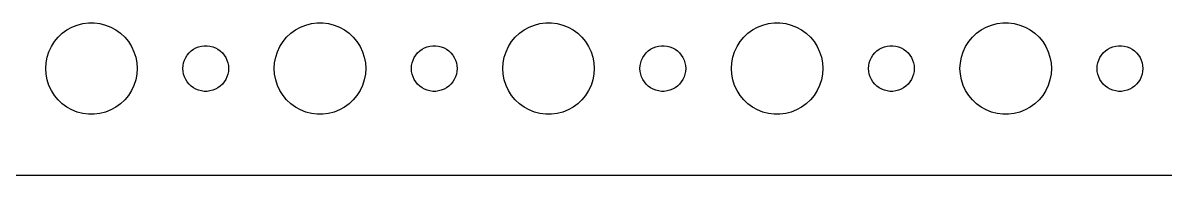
# Model space of a CAD drawing. Header units: metres. Extents: x -142 to 142, y -112 to 112.
# Drawn here: x -4.5 to 70.5, y -112 to -102 of the extents above; entities that cross this region are included whole.
import ezdxf

# ---------------------------------------------------------------- set-up
doc = ezdxf.new("R2010")
doc.units = ezdxf.units.M

msp = doc.modelspace()

# ---------------------------------------------------------------- linework, layer by layer
for p, q in [((-2.1869, -102.946), (-1.91226, -102.688)), ((-1.91226, -102.688), (-1.60747, -102.467)), ((-1.60747, -102.467), (-1.27733, -102.286)), ((-1.27733, -102.286), (-0.92705, -102.147)), ((-0.92705, -102.147), (-0.56213, -102.053)), ((-0.56213, -102.053), (-0.18837, -102.006)), ((-0.18837, -102.006), (0.18837, -102.006)), ((0.18837, -102.006), (0.56213, -102.053)), ((0.56213, -102.053), (0.92705, -102.147)), ((0.92705, -102.147), (1.27733, -102.286)), ((1.27733, -102.286), (1.60747, -102.467)), ((1.60747, -102.467), (1.91226, -102.688)), ((1.91226, -102.688), (2.1869, -102.946)), ((12.8131, -102.946), (13.0877, -102.688)), ((13.0877, -102.688), (13.3925, -102.467)), ((13.3925, -102.467), (13.7227, -102.286)), ((13.7227, -102.286), (14.0729, -102.147)), ((14.0729, -102.147), (14.4379, -102.053)), ((14.4379, -102.053), (14.8116, -102.006)), ((14.8116, -102.006), (15.1884, -102.006)), ((15.1884, -102.006), (15.5621, -102.053)), ((15.5621, -102.053), (15.927, -102.147)), ((15.927, -102.147), (16.2773, -102.286)), ((16.2773, -102.286), (16.6075, -102.467)), ((16.6075, -102.467), (16.9123, -102.688)), ((16.9123, -102.688), (17.1869, -102.946)), ((27.8131, -102.946), (28.0877, -102.688)), ((28.0877, -102.688), (28.3925, -102.467)), ((28.3925, -102.467), (28.7227, -102.286)), ((28.7227, -102.286), (29.0729, -102.147)), ((29.0729, -102.147), (29.4379, -102.053)), ((29.4379, -102.053), (29.8116, -102.006)), ((29.8116, -102.006), (30.1884, -102.006)), ((30.1884, -102.006), (30.5621, -102.053)), ((30.5621, -102.053), (30.927, -102.147)), ((30.927, -102.147), (31.2773, -102.286)), ((31.2773, -102.286), (31.6075, -102.467)), ((31.6075, -102.467), (31.9123, -102.688)), ((31.9123, -102.688), (32.1869, -102.946)), ((42.8131, -102.946), (43.0877, -102.688)), ((43.0877, -102.688), (43.3925, -102.467)), ((43.3925, -102.467), (43.7227, -102.286)), ((43.7227, -102.286), (44.0729, -102.147)), ((44.0729, -102.147), (44.4379, -102.053)), ((44.4379, -102.053), (44.8116, -102.006)), ((44.8116, -102.006), (45.1884, -102.006)), ((45.1884, -102.006), (45.5621, -102.053)), ((45.5621, -102.053), (45.927, -102.147)), ((45.927, -102.147), (46.2773, -102.286)), ((46.2773, -102.286), (46.6075, -102.467)), ((46.6075, -102.467), (46.9123, -102.688)), ((46.9123, -102.688), (47.1869, -102.946)), ((57.8131, -102.946), (58.0877, -102.688)), ((58.0877, -102.688), (58.3925, -102.467)), ((58.3925, -102.467), (58.7227, -102.286)), ((58.7227, -102.286), (59.0729, -102.147)), ((59.0729, -102.147), (59.4379, -102.053)), ((59.4379, -102.053), (59.8116, -102.006)), ((59.8116, -102.006), (60.1884, -102.006)), ((60.1884, -102.006), (60.5621, -102.053)), ((60.5621, -102.053), (60.927, -102.147)), ((60.927, -102.147), (61.2773, -102.286)), ((61.2773, -102.286), (61.6075, -102.467)), ((61.6075, -102.467), (61.9123, -102.688)), ((61.9123, -102.688), (62.1869, -102.946)), ((-2.62891, -103.555), (-2.42705, -103.237)), ((-2.42705, -103.237), (-2.1869, -102.946)), ((2.1869, -102.946), (2.42705, -103.237)), ((2.42705, -103.237), (2.62891, -103.555)), ((12.3711, -103.555), (12.5729, -103.237)), ((12.5729, -103.237), (12.8131, -102.946)), ((17.1869, -102.946), (17.427, -103.237)), ((17.427, -103.237), (17.6289, -103.555)), ((27.3711, -103.555), (27.5729, -103.237)), ((27.5729, -103.237), (27.8131, -102.946)), ((32.1869, -102.946), (32.427, -103.237)), ((32.427, -103.237), (32.6289, -103.555)), ((42.3711, -103.555), (42.5729, -103.237)), ((42.5729, -103.237), (42.8131, -102.946)), ((47.1869, -102.946), (47.427, -103.237)), ((47.427, -103.237), (47.6289, -103.555)), ((57.3711, -103.555), (57.5729, -103.237)), ((57.5729, -103.237), (57.8131, -102.946)), ((62.1869, -102.946), (62.427, -103.237)), ((62.427, -103.237), (62.6289, -103.555)), ((-2.90575, -104.254), (-2.78932, -103.896)), ((-2.78932, -103.896), (-2.62891, -103.555)), ((2.62891, -103.555), (2.78932, -103.896)), ((2.78932, -103.896), (2.90575, -104.254)), ((6.18553, -104.277), (6.28647, -104.118)), ((6.28647, -104.118), (6.40654, -103.973)), ((6.40654, -103.973), (6.54385, -103.844)), ((6.54385, -103.844), (6.69626, -103.734)), ((6.69626, -103.734), (6.86133, -103.643)), ((6.86133, -103.643), (7.03647, -103.573)), ((7.03647, -103.573), (7.21892, -103.527)), ((7.21892, -103.527), (7.40581, -103.503)), ((7.40581, -103.503), (7.59418, -103.503)), ((7.59418, -103.503), (7.78107, -103.527)), ((7.78107, -103.527), (7.96352, -103.573)), ((7.96352, -103.573), (8.13866, -103.643)), ((8.13866, -103.643), (8.30373, -103.734)), ((8.30373, -103.734), (8.45613, -103.844)), ((8.45613, -103.844), (8.59344, -103.973)), ((8.59344, -103.973), (8.71352, -104.118)), ((8.71352, -104.118), (8.81445, -104.277)), ((12.0942, -104.254), (12.2107, -103.896)), ((12.2107, -103.896), (12.3711, -103.555)), ((17.6289, -103.555), (17.7893, -103.896)), ((17.7893, -103.896), (17.9057, -104.254)), ((21.1855, -104.277), (21.2865, -104.118)), ((21.2865, -104.118), (21.4065, -103.973)), ((21.4065, -103.973), (21.5439, -103.844)), ((21.5439, -103.844), (21.6963, -103.734)), ((21.6963, -103.734), (21.8613, -103.643)), ((21.8613, -103.643), (22.0365, -103.573)), ((22.0365, -103.573), (22.2189, -103.527)), ((22.2189, -103.527), (22.4058, -103.503)), ((22.4058, -103.503), (22.5942, -103.503)), ((22.5942, -103.503), (22.7811, -103.527)), ((22.7811, -103.527), (22.9635, -103.573)), ((22.9635, -103.573), (23.1387, -103.643)), ((23.1387, -103.643), (23.3037, -103.734)), ((23.3037, -103.734), (23.4561, -103.844)), ((23.4561, -103.844), (23.5934, -103.973)), ((23.5934, -103.973), (23.7135, -104.118)), ((23.7135, -104.118), (23.8145, -104.277)), ((27.0942, -104.254), (27.2107, -103.896)), ((27.2107, -103.896), (27.3711, -103.555)), ((32.6289, -103.555), (32.7893, -103.896)), ((32.7893, -103.896), (32.9057, -104.254)), ((36.1855, -104.277), (36.2865, -104.118)), ((36.2865, -104.118), (36.4065, -103.973)), ((36.4065, -103.973), (36.5439, -103.844)), ((36.5439, -103.844), (36.6963, -103.734)), ((36.6963, -103.734), (36.8613, -103.643)), ((36.8613, -103.643), (37.0365, -103.573)), ((37.0365, -103.573), (37.2189, -103.527)), ((37.2189, -103.527), (37.4058, -103.503)), ((37.4058, -103.503), (37.5942, -103.503)), ((37.5942, -103.503), (37.7811, -103.527)), ((37.7811, -103.527), (37.9635, -103.573)), ((37.9635, -103.573), (38.1387, -103.643)), ((38.1387, -103.643), (38.3037, -103.734)), ((38.3037, -103.734), (38.4561, -103.844)), ((38.4561, -103.844), (38.5934, -103.973)), ((38.5934, -103.973), (38.7135, -104.118)), ((38.7135, -104.118), (38.8145, -104.277)), ((42.0942, -104.254), (42.2107, -103.896)), ((42.2107, -103.896), (42.3711, -103.555)), ((47.6289, -103.555), (47.7893, -103.896)), ((47.7893, -103.896), (47.9057, -104.254)), ((51.1855, -104.277), (51.2865, -104.118)), ((51.2865, -104.118), (51.4065, -103.973)), ((51.4065, -103.973), (51.5439, -103.844)), ((51.5439, -103.844), (51.6963, -103.734)), ((51.6963, -103.734), (51.8613, -103.643)), ((51.8613, -103.643), (52.0365, -103.573)), ((52.0365, -103.573), (52.2189, -103.527)), ((52.2189, -103.527), (52.4058, -103.503)), ((52.4058, -103.503), (52.5942, -103.503)), ((52.5942, -103.503), (52.7811, -103.527)), ((52.7811, -103.527), (52.9635, -103.573)), ((52.9635, -103.573), (53.1387, -103.643)), ((53.1387, -103.643), (53.3037, -103.734)), ((53.3037, -103.734), (53.4561, -103.844)), ((53.4561, -103.844), (53.5934, -103.973)), ((53.5934, -103.973), (53.7135, -104.118)), ((53.7135, -104.118), (53.8145, -104.277)), ((57.0942, -104.254), (57.2107, -103.896)), ((57.2107, -103.896), (57.3711, -103.555)), ((62.6289, -103.555), (62.7893, -103.896)), ((62.7893, -103.896), (62.9057, -104.254)), ((66.1855, -104.277), (66.2865, -104.118)), ((66.2865, -104.118), (66.4065, -103.973)), ((66.4065, -103.973), (66.5439, -103.844)), ((66.5439, -103.844), (66.6963, -103.734)), ((66.6963, -103.734), (66.8613, -103.643)), ((66.8613, -103.643), (67.0365, -103.573)), ((67.0365, -103.573), (67.2189, -103.527)), ((67.2189, -103.527), (67.4058, -103.503)), ((67.4058, -103.503), (67.5942, -103.503)), ((67.5942, -103.503), (67.7811, -103.527)), ((67.7811, -103.527), (67.9635, -103.573)), ((67.9635, -103.573), (68.1387, -103.643)), ((68.1387, -103.643), (68.3037, -103.734)), ((68.3037, -103.734), (68.4561, -103.844)), ((68.4561, -103.844), (68.5934, -103.973)), ((68.5934, -103.973), (68.7135, -104.118)), ((68.7135, -104.118), (68.8145, -104.277)), ((-3, -105), (-2.97633, -104.624)), ((-2.97633, -104.624), (-2.90575, -104.254)), ((2.90575, -104.254), (2.97633, -104.624)), ((2.97633, -104.624), (3, -105)), ((6, -105), (6.01183, -104.812)), ((6.01183, -104.812), (6.04712, -104.627)), ((6.04712, -104.627), (6.10533, -104.448)), ((6.10533, -104.448), (6.18553, -104.277)), ((8.81445, -104.277), (8.89465, -104.448)), ((8.89465, -104.448), (8.95287, -104.627)), ((8.95287, -104.627), (8.98816, -104.812)), ((8.98816, -104.812), (9, -105)), ((12, -105), (12.0237, -104.624)), ((12.0237, -104.624), (12.0942, -104.254)), ((17.9057, -104.254), (17.9763, -104.624)), ((17.9763, -104.624), (18, -105)), ((21, -105), (21.0118, -104.812)), ((21.0118, -104.812), (21.0471, -104.627)), ((21.0471, -104.627), (21.1053, -104.448)), ((21.1053, -104.448), (21.1855, -104.277)), ((23.8145, -104.277), (23.8947, -104.448)), ((23.8947, -104.448), (23.9529, -104.627)), ((23.9529, -104.627), (23.9882, -104.812)), ((23.9882, -104.812), (24, -105)), ((27, -105), (27.0237, -104.624)), ((27.0237, -104.624), (27.0942, -104.254)), ((32.9057, -104.254), (32.9763, -104.624)), ((32.9763, -104.624), (33, -105)), ((36, -105), (36.0118, -104.812)), ((36.0118, -104.812), (36.0471, -104.627)), ((36.0471, -104.627), (36.1053, -104.448)), ((36.1053, -104.448), (36.1855, -104.277)), ((38.8145, -104.277), (38.8947, -104.448)), ((38.8947, -104.448), (38.9529, -104.627)), ((38.9529, -104.627), (38.9882, -104.812)), ((38.9882, -104.812), (39, -105)), ((42, -105), (42.0237, -104.624)), ((42.0237, -104.624), (42.0942, -104.254)), ((47.9057, -104.254), (47.9763, -104.624)), ((47.9763, -104.624), (48, -105)), ((51, -105), (51.0118, -104.812)), ((51.0118, -104.812), (51.0471, -104.627)), ((51.0471, -104.627), (51.1053, -104.448)), ((51.1053, -104.448), (51.1855, -104.277)), ((53.8145, -104.277), (53.8947, -104.448)), ((53.8947, -104.448), (53.9529, -104.627)), ((53.9529, -104.627), (53.9882, -104.812)), ((53.9882, -104.812), (54, -105)), ((57, -105), (57.0237, -104.624)), ((57.0237, -104.624), (57.0942, -104.254)), ((62.9057, -104.254), (62.9763, -104.624)), ((62.9763, -104.624), (63, -105)), ((66, -105), (66.0118, -104.812)), ((66.0118, -104.812), (66.0471, -104.627)), ((66.0471, -104.627), (66.1053, -104.448)), ((66.1053, -104.448), (66.1855, -104.277)), ((68.8145, -104.277), (68.8947, -104.448)), ((68.8947, -104.448), (68.9529, -104.627)), ((68.9529, -104.627), (68.9882, -104.812)), ((68.9882, -104.812), (69, -105)), ((-2.97633, -105.376), (-3, -105)), ((-2.90575, -105.746), (-2.97633, -105.376)), ((2.97633, -105.376), (2.90575, -105.746)), ((3, -105), (2.97633, -105.376)), ((6.01183, -105.188), (6, -105)), ((6.04712, -105.373), (6.01183, -105.188)), ((6.10533, -105.552), (6.04712, -105.373)), ((6.18553, -105.723), (6.10533, -105.552)), ((8.89465, -105.552), (8.81445, -105.723)), ((8.95287, -105.373), (8.89465, -105.552)), ((8.98816, -105.188), (8.95287, -105.373)), ((9, -105), (8.98816, -105.188)), ((12.0237, -105.376), (12, -105)), ((12.0942, -105.746), (12.0237, -105.376)), ((17.9763, -105.376), (17.9057, -105.746)), ((18, -105), (17.9763, -105.376)), ((21.0118, -105.188), (21, -105)), ((21.0471, -105.373), (21.0118, -105.188)), ((21.1053, -105.552), (21.0471, -105.373)), ((21.1855, -105.723), (21.1053, -105.552)), ((23.8947, -105.552), (23.8145, -105.723)), ((23.9529, -105.373), (23.8947, -105.552)), ((23.9882, -105.188), (23.9529, -105.373)), ((24, -105), (23.9882, -105.188)), ((27.0237, -105.376), (27, -105)), ((27.0942, -105.746), (27.0237, -105.376)), ((32.9763, -105.376), (32.9057, -105.746)), ((33, -105), (32.9763, -105.376)), ((36.0118, -105.188), (36, -105)), ((36.0471, -105.373), (36.0118, -105.188)), ((36.1053, -105.552), (36.0471, -105.373)), ((36.1855, -105.723), (36.1053, -105.552)), ((38.8947, -105.552), (38.8145, -105.723)), ((38.9529, -105.373), (38.8947, -105.552)), ((38.9882, -105.188), (38.9529, -105.373)), ((39, -105), (38.9882, -105.188)), ((42.0237, -105.376), (42, -105)), ((42.0942, -105.746), (42.0237, -105.376)), ((47.9763, -105.376), (47.9057, -105.746)), ((48, -105), (47.9763, -105.376)), ((51.0118, -105.188), (51, -105)), ((51.0471, -105.373), (51.0118, -105.188)), ((51.1053, -105.552), (51.0471, -105.373)), ((51.1855, -105.723), (51.1053, -105.552)), ((53.8947, -105.552), (53.8145, -105.723)), ((53.9529, -105.373), (53.8947, -105.552)), ((53.9882, -105.188), (53.9529, -105.373)), ((54, -105), (53.9882, -105.188)), ((57.0237, -105.376), (57, -105)), ((57.0942, -105.746), (57.0237, -105.376)), ((62.9763, -105.376), (62.9057, -105.746)), ((63, -105), (62.9763, -105.376)), ((66.0118, -105.188), (66, -105)), ((66.0471, -105.373), (66.0118, -105.188)), ((66.1053, -105.552), (66.0471, -105.373)), ((66.1855, -105.723), (66.1053, -105.552)), ((68.8947, -105.552), (68.8145, -105.723)), ((68.9529, -105.373), (68.8947, -105.552)), ((68.9882, -105.188), (68.9529, -105.373)), ((69, -105), (68.9882, -105.188)), ((-2.78932, -106.104), (-2.90575, -105.746)), ((-2.62891, -106.445), (-2.78932, -106.104)), ((-2.42705, -106.763), (-2.62891, -106.445)), ((2.62891, -106.445), (2.42705, -106.763)), ((2.78932, -106.104), (2.62891, -106.445)), ((2.90575, -105.746), (2.78932, -106.104)), ((6.28647, -105.882), (6.18553, -105.723)), ((6.40654, -106.027), (6.28647, -105.882)), ((6.54385, -106.156), (6.40654, -106.027)), ((6.69626, -106.266), (6.54385, -106.156)), ((6.86133, -106.357), (6.69626, -106.266)), ((7.03647, -106.427), (6.86133, -106.357)), ((7.21892, -106.473), (7.03647, -106.427)), ((7.96352, -106.427), (7.78107, -106.473)), ((8.13866, -106.357), (7.96352, -106.427)), ((8.30373, -106.266), (8.13866, -106.357)), ((8.45613, -106.156), (8.30373, -106.266)), ((8.59344, -106.027), (8.45613, -106.156)), ((8.71352, -105.882), (8.59344, -106.027)), ((8.81445, -105.723), (8.71352, -105.882)), ((12.2107, -106.104), (12.0942, -105.746)), ((12.3711, -106.445), (12.2107, -106.104)), ((12.5729, -106.763), (12.3711, -106.445)), ((17.6289, -106.445), (17.427, -106.763)), ((17.7893, -106.104), (17.6289, -106.445)), ((17.9057, -105.746), (17.7893, -106.104)), ((21.2865, -105.882), (21.1855, -105.723)), ((21.4065, -106.027), (21.2865, -105.882)), ((21.5439, -106.156), (21.4065, -106.027)), ((21.6963, -106.266), (21.5439, -106.156)), ((21.8613, -106.357), (21.6963, -106.266)), ((22.0365, -106.427), (21.8613, -106.357)), ((22.2189, -106.473), (22.0365, -106.427)), ((22.9635, -106.427), (22.7811, -106.473)), ((23.1387, -106.357), (22.9635, -106.427)), ((23.3037, -106.266), (23.1387, -106.357)), ((23.4561, -106.156), (23.3037, -106.266)), ((23.5934, -106.027), (23.4561, -106.156)), ((23.7135, -105.882), (23.5934, -106.027)), ((23.8145, -105.723), (23.7135, -105.882)), ((27.2107, -106.104), (27.0942, -105.746)), ((27.3711, -106.445), (27.2107, -106.104)), ((27.5729, -106.763), (27.3711, -106.445)), ((32.6289, -106.445), (32.427, -106.763)), ((32.7893, -106.104), (32.6289, -106.445)), ((32.9057, -105.746), (32.7893, -106.104)), ((36.2865, -105.882), (36.1855, -105.723)), ((36.4065, -106.027), (36.2865, -105.882)), ((36.5439, -106.156), (36.4065, -106.027)), ((36.6963, -106.266), (36.5439, -106.156)), ((36.8613, -106.357), (36.6963, -106.266)), ((37.0365, -106.427), (36.8613, -106.357)), ((37.2189, -106.473), (37.0365, -106.427)), ((37.9635, -106.427), (37.7811, -106.473)), ((38.1387, -106.357), (37.9635, -106.427)), ((38.3037, -106.266), (38.1387, -106.357)), ((38.4561, -106.156), (38.3037, -106.266)), ((38.5934, -106.027), (38.4561, -106.156)), ((38.7135, -105.882), (38.5934, -106.027)), ((38.8145, -105.723), (38.7135, -105.882)), ((42.2107, -106.104), (42.0942, -105.746)), ((42.3711, -106.445), (42.2107, -106.104)), ((42.5729, -106.763), (42.3711, -106.445)), ((47.6289, -106.445), (47.427, -106.763)), ((47.7893, -106.104), (47.6289, -106.445)), ((47.9057, -105.746), (47.7893, -106.104)), ((51.2865, -105.882), (51.1855, -105.723)), ((51.4065, -106.027), (51.2865, -105.882)), ((51.5439, -106.156), (51.4065, -106.027)), ((51.6963, -106.266), (51.5439, -106.156)), ((51.8613, -106.357), (51.6963, -106.266)), ((52.0365, -106.427), (51.8613, -106.357)), ((52.2189, -106.473), (52.0365, -106.427)), ((52.9635, -106.427), (52.7811, -106.473)), ((53.1387, -106.357), (52.9635, -106.427)), ((53.3037, -106.266), (53.1387, -106.357)), ((53.4561, -106.156), (53.3037, -106.266)), ((53.5934, -106.027), (53.4561, -106.156)), ((53.7135, -105.882), (53.5934, -106.027)), ((53.8145, -105.723), (53.7135, -105.882)), ((57.2107, -106.104), (57.0942, -105.746)), ((57.3711, -106.445), (57.2107, -106.104)), ((57.5729, -106.763), (57.3711, -106.445)), ((62.6289, -106.445), (62.427, -106.763)), ((62.7893, -106.104), (62.6289, -106.445)), ((62.9057, -105.746), (62.7893, -106.104)), ((66.2865, -105.882), (66.1855, -105.723)), ((66.4065, -106.027), (66.2865, -105.882)), ((66.5439, -106.156), (66.4065, -106.027)), ((66.6963, -106.266), (66.5439, -106.156)), ((66.8613, -106.357), (66.6963, -106.266)), ((67.0365, -106.427), (66.8613, -106.357)), ((67.2189, -106.473), (67.0365, -106.427)), ((67.9635, -106.427), (67.7811, -106.473)), ((68.1387, -106.357), (67.9635, -106.427)), ((68.3037, -106.266), (68.1387, -106.357)), ((68.4561, -106.156), (68.3037, -106.266)), ((68.5934, -106.027), (68.4561, -106.156)), ((68.7135, -105.882), (68.5934, -106.027)), ((68.8145, -105.723), (68.7135, -105.882)), ((-2.1869, -107.054), (-2.42705, -106.763)), ((-1.91226, -107.312), (-2.1869, -107.054)), ((2.1869, -107.054), (1.91226, -107.312)), ((2.42705, -106.763), (2.1869, -107.054)), ((7.40581, -106.497), (7.21892, -106.473)), ((7.59418, -106.497), (7.40581, -106.497)), ((7.78107, -106.473), (7.59418, -106.497)), ((12.8131, -107.054), (12.5729, -106.763)), ((13.0877, -107.312), (12.8131, -107.054)), ((17.1869, -107.054), (16.9123, -107.312)), ((17.427, -106.763), (17.1869, -107.054)), ((22.4058, -106.497), (22.2189, -106.473)), ((22.5942, -106.497), (22.4058, -106.497)), ((22.7811, -106.473), (22.5942, -106.497)), ((27.8131, -107.054), (27.5729, -106.763)), ((28.0877, -107.312), (27.8131, -107.054)), ((32.1869, -107.054), (31.9123, -107.312)), ((32.427, -106.763), (32.1869, -107.054)), ((37.4058, -106.497), (37.2189, -106.473)), ((37.5942, -106.497), (37.4058, -106.497)), ((37.7811, -106.473), (37.5942, -106.497)), ((42.8131, -107.054), (42.5729, -106.763)), ((43.0877, -107.312), (42.8131, -107.054)), ((47.1869, -107.054), (46.9123, -107.312)), ((47.427, -106.763), (47.1869, -107.054)), ((52.4058, -106.497), (52.2189, -106.473)), ((52.5942, -106.497), (52.4058, -106.497)), ((52.7811, -106.473), (52.5942, -106.497)), ((57.8131, -107.054), (57.5729, -106.763)), ((58.0877, -107.312), (57.8131, -107.054)), ((62.1869, -107.054), (61.9123, -107.312)), ((62.427, -106.763), (62.1869, -107.054)), ((67.4058, -106.497), (67.2189, -106.473)), ((67.5942, -106.497), (67.4058, -106.497)), ((67.7811, -106.473), (67.5942, -106.497)), ((-1.60747, -107.533), (-1.91226, -107.312)), ((-1.27733, -107.714), (-1.60747, -107.533)), ((-0.92705, -107.853), (-1.27733, -107.714)), ((-0.56213, -107.947), (-0.92705, -107.853)), ((-0.18837, -107.994), (-0.56213, -107.947)), ((0.56213, -107.947), (0.18837, -107.994)), ((0.92705, -107.853), (0.56213, -107.947)), ((1.27733, -107.714), (0.92705, -107.853)), ((1.60747, -107.533), (1.27733, -107.714)), ((1.91226, -107.312), (1.60747, -107.533)), ((13.3925, -107.533), (13.0877, -107.312)), ((13.7227, -107.714), (13.3925, -107.533)), ((14.0729, -107.853), (13.7227, -107.714)), ((14.4379, -107.947), (14.0729, -107.853)), ((14.8116, -107.994), (14.4379, -107.947)), ((15.5621, -107.947), (15.1884, -107.994)), ((15.927, -107.853), (15.5621, -107.947)), ((16.2773, -107.714), (15.927, -107.853)), ((16.6075, -107.533), (16.2773, -107.714)), ((16.9123, -107.312), (16.6075, -107.533)), ((28.3925, -107.533), (28.0877, -107.312)), ((28.7227, -107.714), (28.3925, -107.533)), ((29.0729, -107.853), (28.7227, -107.714)), ((29.4379, -107.947), (29.0729, -107.853)), ((29.8116, -107.994), (29.4379, -107.947)), ((30.5621, -107.947), (30.1884, -107.994)), ((30.927, -107.853), (30.5621, -107.947)), ((31.2773, -107.714), (30.927, -107.853)), ((31.6075, -107.533), (31.2773, -107.714)), ((31.9123, -107.312), (31.6075, -107.533)), ((43.3925, -107.533), (43.0877, -107.312)), ((43.7227, -107.714), (43.3925, -107.533)), ((44.0729, -107.853), (43.7227, -107.714)), ((44.4379, -107.947), (44.0729, -107.853)), ((44.8116, -107.994), (44.4379, -107.947)), ((45.5621, -107.947), (45.1884, -107.994)), ((45.927, -107.853), (45.5621, -107.947)), ((46.2773, -107.714), (45.927, -107.853)), ((46.6075, -107.533), (46.2773, -107.714)), ((46.9123, -107.312), (46.6075, -107.533)), ((58.3925, -107.533), (58.0877, -107.312)), ((58.7227, -107.714), (58.3925, -107.533)), ((59.0729, -107.853), (58.7227, -107.714)), ((59.4379, -107.947), (59.0729, -107.853)), ((59.8116, -107.994), (59.4379, -107.947)), ((60.5621, -107.947), (60.1884, -107.994)), ((60.927, -107.853), (60.5621, -107.947)), ((61.2773, -107.714), (60.927, -107.853)), ((61.6075, -107.533), (61.2773, -107.714)), ((61.9123, -107.312), (61.6075, -107.533)), ((0.18837, -107.994), (-0.18837, -107.994)), ((15.1884, -107.994), (14.8116, -107.994)), ((30.1884, -107.994), (29.8116, -107.994)), ((45.1884, -107.994), (44.8116, -107.994)), ((60.1884, -107.994), (59.8116, -107.994)), ((-137.314, -111.99), (137.314, -111.99))]:
    msp.add_line(p, q)

doc.saveas('drawing.dxf')
